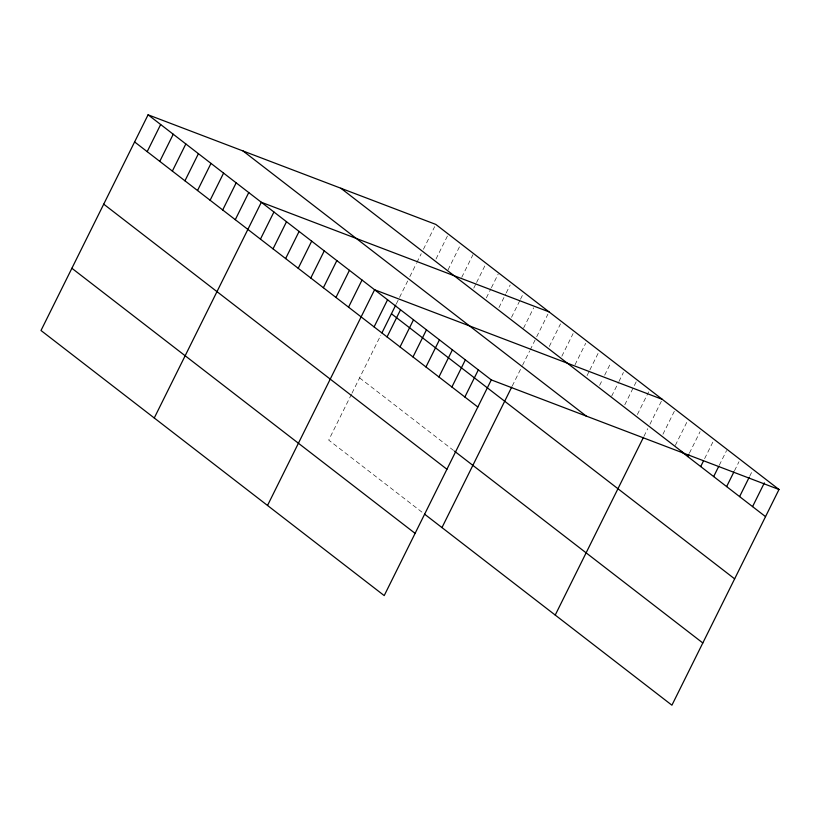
<?xml version="1.0" encoding="UTF-8"?>
<svg xmlns="http://www.w3.org/2000/svg" width="820" height="820" viewBox="0 0 820 820"><rect width="100%" height="100%" fill="white"/><g stroke="black" fill="none" stroke-linecap="round" stroke-linejoin="round"><path stroke-width="0.61" stroke-dasharray="4.1 3.07" d="M351.472 394.256L328.707 440.104L423.571 513.381M352.005 393.159L380.818 335.134M396.306 303.933L399.012 298.48M399.555 297.383L407.683 281.004M409.846 276.637L416.355 263.538M416.898 262.451L421.234 253.718M423.438 249.27L434.661 226.658M436.025 258.987L447.812 235.248M448.048 269.841L460.389 244.965M461.752 277.303L472.976 254.692M473.775 288.148L476.02 283.628M476.584 282.5L484.999 265.536M486.362 297.875L490.852 288.824M491.416 287.697L498.15 274.126M498.949 307.592L505.684 294.021M506.237 292.894L510.173 284.981M511.526 317.309L519.952 300.356M520.505 299.228L522.75 294.698M523.549 328.164L533.656 307.818M512.274 385.964L522.032 366.304M522.565 365.218L529.617 351.021M530.161 349.935L535.04 340.105M536.7 336.753L547.924 314.142M549.287 346.47L560.511 323.859M561.864 356.198L573.088 333.586M575.015 364.787L585.675 343.303M587.038 375.632L589.283 371.111M589.846 369.984L598.825 351.893M599.625 385.359L602.423 379.701M604.668 375.181L610.849 362.747M611.648 396.203L618.382 382.643M618.936 381.505L623.425 372.464M624.789 404.793L636.576 381.054M637.376 414.52L648.599 391.909M643.956 436.322L647.749 428.675M649.963 424.237L661.75 400.498M662.929 434.251L674.716 410.512M675.332 445.393L687.119 421.654M689.415 453.152L700.085 431.668M704.626 458.646L713.605 440.555M719.284 465.268L726.571 450.569M734.495 470.762L738.984 461.711M749.705 476.256L752.504 470.598M359.601 377.876L453.501 450.405"/><path stroke-width="1.23" d="M148.082 114.8L41 330.501L384.211 595.597L491.293 379.896L148.082 114.8L435.789 224.403L779 489.499L671.918 705.2L424.545 514.13M147.19 151.649L160.659 124.517M159.777 161.366L173.245 134.234M172.364 171.093L185.832 143.961M184.951 180.81L198.419 153.678M197.528 190.527L210.996 163.395M210.115 200.254L223.583 173.112M222.702 209.971L236.17 182.839M235.289 219.688L248.757 192.556M154.262 417.985L261.344 202.273L549.041 311.877M260.452 239.132L273.921 212.001M273.039 248.849L286.508 221.718M285.627 258.577L299.095 231.435M298.213 268.294L311.682 241.162M310.79 278.011L324.259 250.879M323.377 287.728L336.846 260.596M335.964 297.455L349.433 270.323M348.551 307.172L362.02 280.04M267.525 505.468L374.596 289.757L662.304 399.36M374.094 326.903L387.563 299.771M381.935 332.879L395.763 305.03M387.06 336.928L400.529 309.786M400.027 346.942L413.495 319.8M412.993 356.956L426.461 329.824M425.959 366.97L439.428 339.839M438.925 376.985L452.394 349.853M451.892 386.999L465.36 359.867M464.858 397.013L478.327 369.881M441.97 527.588L511.731 387.05M555.232 615.072L643.423 437.419M687.734 456.545L688.861 454.28M700.7 466.559L703.509 460.901M713.666 476.574L718.72 466.395M726.633 486.588L733.931 471.889M739.599 496.602L749.142 477.383M752.565 506.616L764.353 482.877M491.293 379.896L779 489.499M340.843 188.231L684.054 453.327M680.754 451.154L765.531 516.631M243.017 150.962L586.239 416.068M391.427 313.763L734.638 578.858M134.613 141.932L477.824 407.027M454.464 451.154L702.812 642.972M103.72 204.159L446.931 469.255M71.893 268.273L415.104 533.369"/></g></svg>
